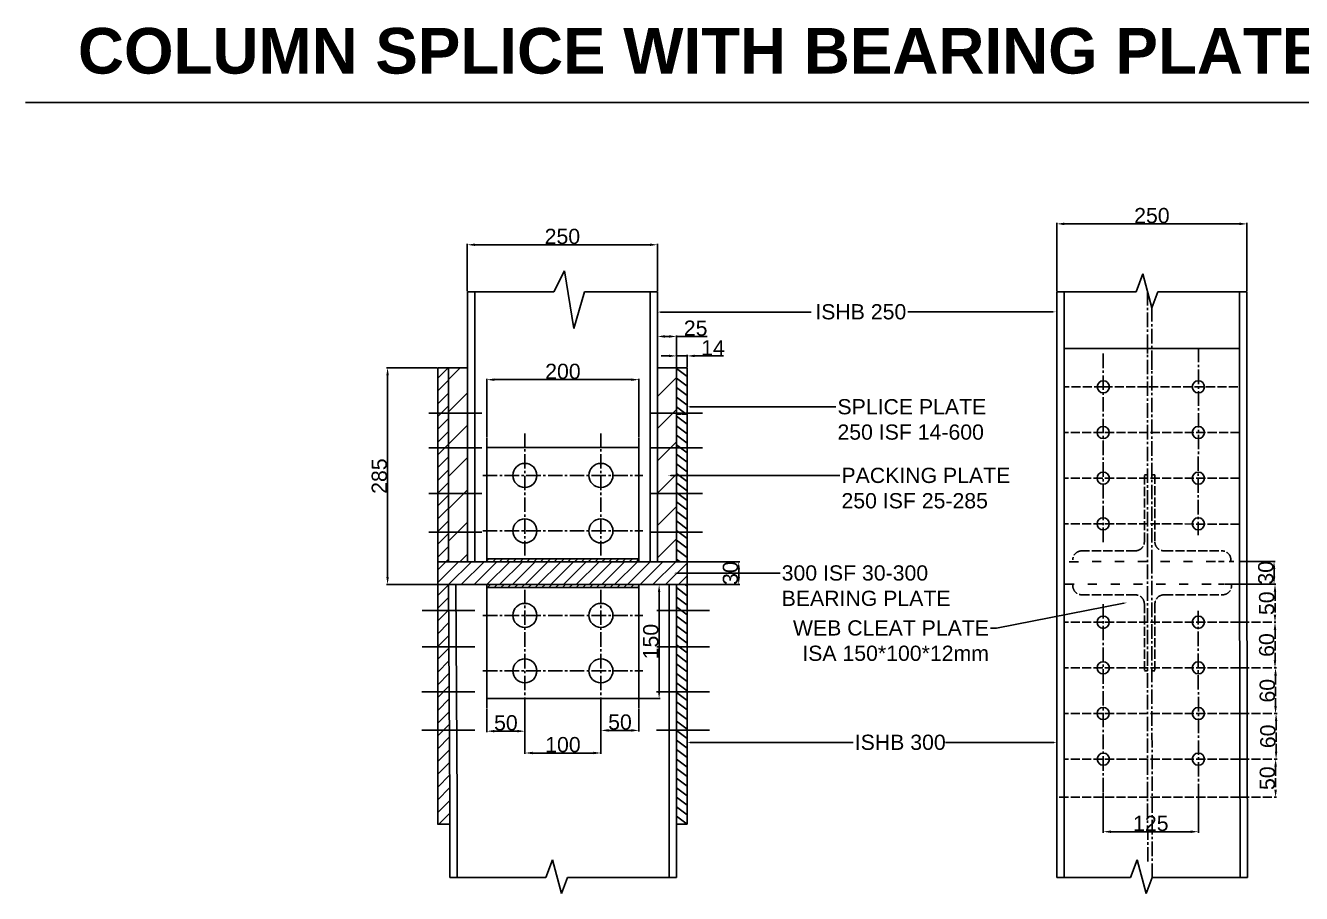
# Model space of a CAD drawing. Header units: millimetres. Extents: x 992 to 14246, y 907 to 4545.
# Drawn here: x 4747 to 6425, y 1603 to 2744 of the extents above; entities that cross this region are included whole.
import ezdxf
from ezdxf import colors
from ezdxf.entities.mleader import LeaderData, LeaderLine
from ezdxf.math import Vec2, Vec3

# ---------------------------------------------------------------- set-up
doc = ezdxf.new("R2010")
doc.units = ezdxf.units.MM
for name, pattern in [('ACAD_ISO02W100', [15, 12, -3]), ('ACAD_ISO03W100', [30, 12, -18]), ('CENTER2', [28.575, 19.05, -3.175, 3.175, -3.175])]:
    doc.linetypes.add(name, pattern=pattern)
doc.styles.get("Standard").update_dxf_attribs({"font": 'arial.ttf'})
doc.dimstyles.new('ISO-25', dxfattribs={"dimtxt": 20, "dimasz": 10, "dimexe": 1.25, "dimexo": 0.625, "dimtad": 1, "dimtxsty": 'Standard', "dimcen": 5, "dimadec": 0, "dimazin": 0, "dimtfac": 1, "dimtmove": 0, "dimatfit": 3, "dimfxl": 1, "dimarcsym": 0})
doc.dimstyles.get("Standard").update_dxf_attribs({"dimtxt": 0.18, "dimasz": 0.18, "dimexe": 0.18, "dimexo": 0.0625, "dimgap": 0.09, "dimtad": 0, "dimtih": 1, "dimtoh": 1, "dimdec": 4, "dimzin": 0, "dimdsep": 46, "dimtxsty": 'Standard', "dimcen": 0.09, "dimadec": 0, "dimazin": 0, "dimtfac": 1, "dimtdec": 4, "dimtofl": 0, "dimtmove": 0, "dimatfit": 3, "dimfxl": 1, "dimtolj": 1, "dimtzin": 0, "dimarcsym": 0})

# ---------------------------------------------------------------- blocks, each defined once
blk = doc.blocks.new('*D111')
at = {"color": 0, "lineweight": -2, "transparency": 16777216}
for p, q in [((5603.1, 2293.7), (5603.1, 2232.7)), ((5617.1, 2293.7), (5617.1, 2232.7)), ((5603.3, 2232.8), (5609.6, 2232.8)), ((5617, 2232.8), (5610.7, 2232.8))]:
    blk.add_line(p, q, dxfattribs=at)
at = {"color": 0, "transparency": 16777216}
for points in [[(5603.3, 2232.9), (5603.3, 2232.8), (5603.1, 2232.8)], [(5617, 2232.9), (5617, 2232.8), (5617.1, 2232.8)]]:
    blk.add_solid(points, dxfattribs=at)
at = {"layer": 'Defpoints', "color": 0, "transparency": 16777216}
for p in [(5603.1, 2293.8), (5617.1, 2293.8), (5617.1, 2232.8)]:
    blk.add_point(p, dxfattribs=at)
at = {"color": 0, "transparency": 16777216, "insert": (5610.1, 2232.8), "char_height": 0.18, "attachment_point": 5}
blk.add_mtext('\\A1;14.0000', dxfattribs=at)
blk = doc.blocks.new('*D112')
at = {"color": 0, "lineweight": -2, "transparency": 16777216}
for p, q in [((5353.8, 2202.9), (5353.8, 2279.3)), ((5363.8, 2278.1), (5543.8, 2278.1)), ((5553.8, 2202.9), (5553.8, 2279.3))]:
    blk.add_line(p, q, dxfattribs=at)
at = {"color": 0, "transparency": 16777216}
for points in [[(5363.8, 2279.7), (5363.8, 2276.4), (5353.8, 2278.1)], [(5543.8, 2279.7), (5543.8, 2276.4), (5553.8, 2278.1)]]:
    blk.add_solid(points, dxfattribs=at)
at = {"layer": 'Defpoints', "color": 0, "transparency": 16777216}
for p in [(5553.8, 2278.1), (5353.8, 2202.3), (5553.8, 2202.3)]:
    blk.add_point(p, dxfattribs=at)
at = {"color": 0, "transparency": 16777216, "insert": (5453.8, 2288.9), "char_height": 20, "attachment_point": 5}
blk.add_mtext('200', dxfattribs=at)
blk = doc.blocks.new('*D113')
at = {"color": 0, "lineweight": -2, "transparency": 16777216}
for p, q in [((5328.1, 2394.4), (5328.1, 2456.7)), ((5338.1, 2455.4), (5568.1, 2455.4)), ((5578.1, 2394.4), (5578.1, 2456.7))]:
    blk.add_line(p, q, dxfattribs=at)
at = {"color": 0, "transparency": 16777216}
for points in [[(5338.1, 2457.1), (5338.1, 2453.8), (5328.1, 2455.4)], [(5568.1, 2457.1), (5568.1, 2453.8), (5578.1, 2455.4)]]:
    blk.add_solid(points, dxfattribs=at)
at = {"layer": 'Defpoints', "color": 0, "transparency": 16777216}
for p in [(5578.1, 2455.4), (5328.1, 2393.8), (5578.1, 2393.8)]:
    blk.add_point(p, dxfattribs=at)
at = {"color": 0, "transparency": 16777216, "insert": (5453.1, 2466.3), "char_height": 20, "attachment_point": 5}
blk.add_mtext('250', dxfattribs=at)
blk = doc.blocks.new('*D114')
at = {"color": 0, "lineweight": -2, "transparency": 16777216}
for p, q in [((5578.1, 2294.4), (5578.1, 2336.1)), ((5588.1, 2334.9), (5593.1, 2334.9)), ((5603.1, 2294.4), (5603.1, 2336.1)), ((5603.1, 2334.9), (5643.5, 2334.9))]:
    blk.add_line(p, q, dxfattribs=at)
at = {"color": 0, "transparency": 16777216}
for points in [[(5588.1, 2336.6), (5588.1, 2333.2), (5578.1, 2334.9)], [(5593.1, 2336.6), (5593.1, 2333.2), (5603.1, 2334.9)]]:
    blk.add_solid(points, dxfattribs=at)
at = {"layer": 'Defpoints', "color": 0, "transparency": 16777216}
for p in [(5603.1, 2334.9), (5578.1, 2293.8), (5603.1, 2293.8)]:
    blk.add_point(p, dxfattribs=at)
at = {"color": 0, "transparency": 16777216, "insert": (5628.3, 2345.7), "char_height": 20, "attachment_point": 5}
blk.add_mtext('25', dxfattribs=at)
blk = doc.blocks.new('*D115')
at = {"color": 0, "lineweight": -2, "transparency": 16777216}
for p, q in [((5593.1, 2309.3), (5583.1, 2309.3)), ((5603.1, 2294.4), (5603.1, 2310.6)), ((5603.1, 2309.3), (5617.1, 2309.3)), ((5617.1, 2294.4), (5617.1, 2310.6)), ((5627.1, 2309.3), (5665.1, 2309.3))]:
    blk.add_line(p, q, dxfattribs=at)
at = {"color": 0, "transparency": 16777216}
for points in [[(5593.1, 2311), (5593.1, 2307.7), (5603.1, 2309.3)], [(5627.1, 2311), (5627.1, 2307.7), (5617.1, 2309.3)]]:
    blk.add_solid(points, dxfattribs=at)
at = {"layer": 'Defpoints', "color": 0, "transparency": 16777216}
for p in [(5617.1, 2309.3), (5603.1, 2293.8), (5617.1, 2293.8)]:
    blk.add_point(p, dxfattribs=at)
at = {"color": 0, "transparency": 16777216, "insert": (5651.1, 2320), "char_height": 20, "attachment_point": 5}
blk.add_mtext('14', dxfattribs=at)
blk = doc.blocks.new('*D116')
at = {"color": 0, "lineweight": -2, "transparency": 16777216}
for p, q in [((5288.5, 2293.8), (5222, 2293.8)), ((5223.2, 2283.8), (5223.2, 2018.8)), ((5288.5, 2008.8), (5222, 2008.8))]:
    blk.add_line(p, q, dxfattribs=at)
at = {"color": 0, "transparency": 16777216}
for points in [[(5221.6, 2283.8), (5224.9, 2283.8), (5223.2, 2293.8)], [(5221.6, 2018.8), (5224.9, 2018.8), (5223.2, 2008.8)]]:
    blk.add_solid(points, dxfattribs=at)
at = {"layer": 'Defpoints', "color": 0, "transparency": 16777216}
for p in [(5289.1, 2293.8), (5223.2, 2008.8), (5289.1, 2008.8)]:
    blk.add_point(p, dxfattribs=at)
at = {"color": 0, "transparency": 16777216, "insert": (5212.4, 2151.3), "char_height": 20, "attachment_point": 5, "rotation": 90}
blk.add_mtext('285', dxfattribs=at)
blk = doc.blocks.new('*D117')
at = {"color": 0, "lineweight": -2, "transparency": 16777216}
for p, q in [((5403.8, 1846), (5403.8, 1786.1)), ((5503.8, 1846), (5503.8, 1786.1)), ((5413.8, 1787.3), (5493.8, 1787.3))]:
    blk.add_line(p, q, dxfattribs=at)
at = {"color": 0, "transparency": 16777216}
for points in [[(5413.8, 1789), (5413.8, 1785.7), (5403.8, 1787.3)], [(5493.8, 1789), (5493.8, 1785.7), (5503.8, 1787.3)]]:
    blk.add_solid(points, dxfattribs=at)
at = {"layer": 'Defpoints', "color": 0, "transparency": 16777216}
for p in [(5403.8, 1846.6), (5503.8, 1846.6), (5503.8, 1787.3)]:
    blk.add_point(p, dxfattribs=at)
at = {"color": 0, "transparency": 16777216, "insert": (5453.8, 1798.2), "char_height": 20, "attachment_point": 5}
blk.add_mtext('100', dxfattribs=at)
blk = doc.blocks.new('*D118')
at = {"color": 0, "lineweight": -2, "transparency": 16777216}
for p, q in [((5503.8, 1846), (5503.8, 1815.8)), ((5553.8, 1846), (5553.8, 1815.8)), ((5513.8, 1817), (5543.8, 1817))]:
    blk.add_line(p, q, dxfattribs=at)
at = {"color": 0, "transparency": 16777216}
for points in [[(5513.8, 1818.7), (5513.8, 1815.4), (5503.8, 1817)], [(5543.8, 1818.7), (5543.8, 1815.4), (5553.8, 1817)]]:
    blk.add_solid(points, dxfattribs=at)
at = {"layer": 'Defpoints', "color": 0, "transparency": 16777216}
for p in [(5503.8, 1846.6), (5553.8, 1846.6), (5553.8, 1817)]:
    blk.add_point(p, dxfattribs=at)
at = {"color": 0, "transparency": 16777216, "insert": (5528.8, 1827.9), "char_height": 20, "attachment_point": 5}
blk.add_mtext('50', dxfattribs=at)
blk = doc.blocks.new('*D119')
at = {"color": 0, "lineweight": -2, "transparency": 16777216}
for p, q in [((5353.8, 1846), (5353.8, 1814.8)), ((5403.8, 1846), (5403.8, 1814.8)), ((5363.8, 1816), (5393.8, 1816))]:
    blk.add_line(p, q, dxfattribs=at)
at = {"color": 0, "transparency": 16777216}
for points in [[(5363.8, 1817.7), (5363.8, 1814.4), (5353.8, 1816)], [(5393.8, 1817.7), (5393.8, 1814.4), (5403.8, 1816)]]:
    blk.add_solid(points, dxfattribs=at)
at = {"layer": 'Defpoints', "color": 0, "transparency": 16777216}
for p in [(5353.8, 1846.6), (5403.8, 1846.6), (5403.8, 1816)]:
    blk.add_point(p, dxfattribs=at)
at = {"color": 0, "transparency": 16777216, "insert": (5378.8, 1826.9), "char_height": 20, "attachment_point": 5}
blk.add_mtext('50', dxfattribs=at)
blk = doc.blocks.new('*D120')
at = {"color": 0, "lineweight": -2, "transparency": 16777216}
for p, q in [((5617.8, 2038.8), (5686.2, 2038.8)), ((5684.9, 2028.8), (5684.9, 2018.8)), ((5617.8, 2008.8), (5686.2, 2008.8))]:
    blk.add_line(p, q, dxfattribs=at)
at = {"color": 0, "transparency": 16777216}
for points in [[(5683.3, 2028.8), (5686.6, 2028.8), (5684.9, 2038.8)], [(5683.3, 2018.8), (5686.6, 2018.8), (5684.9, 2008.8)]]:
    blk.add_solid(points, dxfattribs=at)
at = {"layer": 'Defpoints', "color": 0, "transparency": 16777216}
for p in [(5617.1, 2038.8), (5617.1, 2008.8), (5684.9, 2008.8)]:
    blk.add_point(p, dxfattribs=at)
at = {"color": 0, "transparency": 16777216, "insert": (5674.1, 2023.8), "char_height": 20, "attachment_point": 5, "rotation": 90}
blk.add_mtext('30', dxfattribs=at)
blk = doc.blocks.new('*D121')
at = {"color": 0, "lineweight": -2, "transparency": 16777216}
for p, q in [((5554.4, 2008.8), (5581.5, 2008.8)), ((5580.3, 1998.8), (5580.3, 1868.8)), ((5554.4, 1858.8), (5581.5, 1858.8))]:
    blk.add_line(p, q, dxfattribs=at)
at = {"color": 0, "transparency": 16777216}
for points in [[(5578.6, 1998.8), (5581.9, 1998.8), (5580.3, 2008.8)], [(5578.6, 1868.8), (5581.9, 1868.8), (5580.3, 1858.8)]]:
    blk.add_solid(points, dxfattribs=at)
at = {"layer": 'Defpoints', "color": 0, "transparency": 16777216}
for p in [(5553.8, 2008.8), (5553.8, 1858.8), (5580.3, 1858.8)]:
    blk.add_point(p, dxfattribs=at)
at = {"color": 0, "transparency": 16777216, "insert": (5569.4, 1933.8), "char_height": 20, "attachment_point": 5, "rotation": 90}
blk.add_mtext('150', dxfattribs=at)
blk = doc.blocks.new('*D123')
at = {"color": 0, "lineweight": -2, "transparency": 16777216}
for p, q in [((6344.1, 2039.2), (6390.1, 2039.2)), ((6388.8, 2019.2), (6388.8, 2029.2)), ((6324, 2009.2), (6390.1, 2009.2))]:
    blk.add_line(p, q, dxfattribs=at)
at = {"color": 0, "transparency": 16777216}
for points in [[(6387.1, 2029.2), (6390.5, 2029.2), (6388.8, 2039.2)], [(6387.1, 2019.2), (6390.5, 2019.2), (6388.8, 2009.2)]]:
    blk.add_solid(points, dxfattribs=at)
at = {"layer": 'Defpoints', "color": 0, "transparency": 16777216}
for p in [(6343.5, 2039.2), (6388.8, 2039.2), (6323.3, 2009.2)]:
    blk.add_point(p, dxfattribs=at)
at = {"color": 0, "transparency": 16777216, "insert": (6378, 2024.2), "char_height": 20, "attachment_point": 5, "rotation": 90}
blk.add_mtext('30', dxfattribs=at)
blk = doc.blocks.new('*U124')
at = {"color": 0, "linetype": 'CENTER2', "transparency": 16777216}
blk.add_line((0, -80.25), (0, 80.25), dxfattribs=at)
blk = doc.blocks.new('*U125')
at = {"color": 0, "linetype": 'CENTER2', "transparency": 16777216}
blk.add_line((0, -80.25), (0, 80.25), dxfattribs=at)
blk = doc.blocks.new('*U126')
at = {"color": 0, "linetype": 'CENTER2', "transparency": 16777216}
blk.add_line((-105.3, 0), (105.3, 0), dxfattribs=at)
blk = doc.blocks.new('*U127')
at = {"color": 0, "linetype": 'CENTER2', "transparency": 16777216}
blk.add_line((-105.3, 0), (105.3, 0), dxfattribs=at)
blk = doc.blocks.new('*U128')
at = {"color": 0, "linetype": 'CENTER2', "transparency": 16777216}
blk.add_line((0, -80.25), (0, 80.25), dxfattribs=at)
blk = doc.blocks.new('*U129')
at = {"color": 0, "linetype": 'CENTER2', "transparency": 16777216}
blk.add_line((0, -80.25), (0, 80.25), dxfattribs=at)
blk = doc.blocks.new('*U130')
at = {"color": 0, "linetype": 'CENTER2', "transparency": 16777216}
blk.add_line((-105.25, 0), (105.25, 0), dxfattribs=at)
blk = doc.blocks.new('*U131')
at = {"color": 0, "linetype": 'CENTER2', "transparency": 16777216}
blk.add_line((-105.25, 0), (105.25, 0), dxfattribs=at)
blk = doc.blocks.new('*U132')
at = {"color": 0, "linetype": 'CENTER2', "transparency": 16777216}
blk.add_line((0, -131), (0, 131), dxfattribs=at)
blk = doc.blocks.new('*U133')
at = {"color": 0, "linetype": 'CENTER2', "transparency": 16777216}
blk.add_line((-0.2, 211), (0.2, -207.8), dxfattribs=at)
blk = doc.blocks.new('*U134')
at = {"color": 0, "linetype": 'CENTER2', "transparency": 16777216}
blk.add_line((0, 29.7), (0, -53.5), dxfattribs=at)
blk = doc.blocks.new('*U135')
at = {"color": 0, "linetype": 'CENTER2', "transparency": 16777216}
blk.add_line((0, -131), (0, 131), dxfattribs=at)
blk = doc.blocks.new('*U136')
at = {"color": 0, "linetype": 'CENTER2', "transparency": 16777216}
blk.add_line((-0.2, 211), (0.2, -207.8), dxfattribs=at)
blk = doc.blocks.new('*U137')
at = {"color": 0, "linetype": 'CENTER2', "transparency": 16777216}
blk.add_line((0, 29.7), (0, -53.5), dxfattribs=at)
blk = doc.blocks.new('*D138')
at = {"color": 0, "linetype": 'ACAD_ISO02W100', "lineweight": -2, "transparency": 16777216}
for p, q in [((6344.1, 2009.2), (6391.3, 2009.2)), ((6390.1, 1999.2), (6390.1, 1969.2)), ((6344.1, 1959.2), (6391.3, 1959.2))]:
    blk.add_line(p, q, dxfattribs=at)
at = {"color": 0, "linetype": 'ACAD_ISO02W100', "transparency": 16777216}
for points in [[(6388.4, 1999.2), (6391.7, 1999.2), (6390.1, 2009.2)], [(6388.4, 1969.2), (6391.7, 1969.2), (6390.1, 1959.2)]]:
    blk.add_solid(points, dxfattribs=at)
at = {"layer": 'Defpoints', "color": 0, "linetype": 'ACAD_ISO02W100', "transparency": 16777216}
for p in [(6343.5, 2009.2), (6343.5, 1959.2), (6390.1, 1959.2)]:
    blk.add_point(p, dxfattribs=at)
at = {"color": 0, "linetype": 'ACAD_ISO02W100', "transparency": 16777216, "insert": (6379.2, 1984.2), "char_height": 20, "attachment_point": 5, "rotation": 90}
blk.add_mtext('50', dxfattribs=at)
blk = doc.blocks.new('*D139')
at = {"color": 0, "linetype": 'ACAD_ISO02W100', "lineweight": -2, "transparency": 16777216}
for p, q in [((6344.1, 1959.2), (6391.3, 1959.2)), ((6390.1, 1949.2), (6390.1, 1909.2)), ((6344.1, 1899.2), (6391.3, 1899.2))]:
    blk.add_line(p, q, dxfattribs=at)
at = {"color": 0, "linetype": 'ACAD_ISO02W100', "transparency": 16777216}
for points in [[(6388.4, 1949.2), (6391.7, 1949.2), (6390.1, 1959.2)], [(6388.4, 1909.2), (6391.7, 1909.2), (6390.1, 1899.2)]]:
    blk.add_solid(points, dxfattribs=at)
at = {"layer": 'Defpoints', "color": 0, "linetype": 'ACAD_ISO02W100', "transparency": 16777216}
for p in [(6343.5, 1959.2), (6343.5, 1899.2), (6390.1, 1899.2)]:
    blk.add_point(p, dxfattribs=at)
at = {"color": 0, "linetype": 'ACAD_ISO02W100', "transparency": 16777216, "insert": (6379.2, 1929.2), "char_height": 20, "attachment_point": 5, "rotation": 90}
blk.add_mtext('60', dxfattribs=at)
blk = doc.blocks.new('*D140')
at = {"color": 0, "linetype": 'ACAD_ISO02W100', "lineweight": -2, "transparency": 16777216}
for p, q in [((6344.1, 1899.2), (6392, 1899.2)), ((6390.8, 1889.2), (6390.8, 1849.2)), ((6344.1, 1839.2), (6392, 1839.2))]:
    blk.add_line(p, q, dxfattribs=at)
at = {"color": 0, "linetype": 'ACAD_ISO02W100', "transparency": 16777216}
for points in [[(6389.1, 1889.2), (6392.5, 1889.2), (6390.8, 1899.2)], [(6389.1, 1849.2), (6392.5, 1849.2), (6390.8, 1839.2)]]:
    blk.add_solid(points, dxfattribs=at)
at = {"layer": 'Defpoints', "color": 0, "linetype": 'ACAD_ISO02W100', "transparency": 16777216}
for p in [(6343.5, 1899.2), (6343.5, 1839.2), (6390.8, 1839.2)]:
    blk.add_point(p, dxfattribs=at)
at = {"color": 0, "linetype": 'ACAD_ISO02W100', "transparency": 16777216, "insert": (6380, 1869.2), "char_height": 20, "attachment_point": 5, "rotation": 90}
blk.add_mtext('60', dxfattribs=at)
blk = doc.blocks.new('*D141')
at = {"color": 0, "linetype": 'ACAD_ISO02W100', "lineweight": -2, "transparency": 16777216}
for p, q in [((6344.1, 1839.2), (6392.8, 1839.2)), ((6391.5, 1829.2), (6391.5, 1789.2)), ((6344.1, 1779.2), (6392.8, 1779.2))]:
    blk.add_line(p, q, dxfattribs=at)
at = {"color": 0, "linetype": 'ACAD_ISO02W100', "transparency": 16777216}
for points in [[(6389.9, 1829.2), (6393.2, 1829.2), (6391.5, 1839.2)], [(6389.9, 1789.2), (6393.2, 1789.2), (6391.5, 1779.2)]]:
    blk.add_solid(points, dxfattribs=at)
at = {"layer": 'Defpoints', "color": 0, "linetype": 'ACAD_ISO02W100', "transparency": 16777216}
for p in [(6343.5, 1839.2), (6343.5, 1779.2), (6391.5, 1779.2)]:
    blk.add_point(p, dxfattribs=at)
at = {"color": 0, "linetype": 'ACAD_ISO02W100', "transparency": 16777216, "insert": (6380.7, 1809.2), "char_height": 20, "attachment_point": 5, "rotation": 90}
blk.add_mtext('60', dxfattribs=at)
blk = doc.blocks.new('*D142')
at = {"color": 0, "linetype": 'ACAD_ISO02W100', "lineweight": -2, "transparency": 16777216}
for p, q in [((6344.1, 1779.2), (6392.1, 1779.2)), ((6390.9, 1769.2), (6390.9, 1739.2)), ((6344.1, 1729.2), (6392.1, 1729.2))]:
    blk.add_line(p, q, dxfattribs=at)
at = {"color": 0, "linetype": 'ACAD_ISO02W100', "transparency": 16777216}
for points in [[(6389.2, 1769.2), (6392.6, 1769.2), (6390.9, 1779.2)], [(6389.2, 1739.2), (6392.6, 1739.2), (6390.9, 1729.2)]]:
    blk.add_solid(points, dxfattribs=at)
at = {"layer": 'Defpoints', "color": 0, "linetype": 'ACAD_ISO02W100', "transparency": 16777216}
for p in [(6343.5, 1779.2), (6343.5, 1729.2), (6390.9, 1729.2)]:
    blk.add_point(p, dxfattribs=at)
at = {"color": 0, "linetype": 'ACAD_ISO02W100', "transparency": 16777216, "insert": (6380.1, 1754.2), "char_height": 20, "attachment_point": 5, "rotation": 90}
blk.add_mtext('50', dxfattribs=at)
blk = doc.blocks.new('*U143')
at = {"color": 0, "linetype": 'CENTER2', "transparency": 16777216}
blk.add_line((-0.1, 140.3), (0, -107.7), dxfattribs=at)
blk = doc.blocks.new('*U144')
at = {"color": 0, "linetype": 'CENTER2', "transparency": 16777216}
blk.add_line((0.1, -123.2), (-0.1, 123.2), dxfattribs=at)
blk = doc.blocks.new('*D145')
at = {"color": 0, "lineweight": -2, "transparency": 16777216}
for p, q in [((6164.3, 1734.5), (6164.3, 1682.6)), ((6289.3, 1734.5), (6289.3, 1682.6)), ((6174.3, 1683.9), (6279.3, 1683.9))]:
    blk.add_line(p, q, dxfattribs=at)
at = {"color": 0, "transparency": 16777216}
for points in [[(6174.3, 1685.5), (6174.3, 1682.2), (6164.3, 1683.9)], [(6279.3, 1685.5), (6279.3, 1682.2), (6289.3, 1683.9)]]:
    blk.add_solid(points, dxfattribs=at)
at = {"layer": 'Defpoints', "color": 0, "transparency": 16777216}
for p in [(6164.3, 1735.1), (6289.3, 1735.1), (6289.3, 1683.9)]:
    blk.add_point(p, dxfattribs=at)
at = {"color": 0, "transparency": 16777216, "insert": (6226.8, 1694.7), "char_height": 20, "attachment_point": 5}
blk.add_mtext('125', dxfattribs=at)
blk = doc.blocks.new('*U146')
at = {"color": 0, "linetype": 'CENTER2', "transparency": 16777216}
blk.add_line((-0.1, -140.3), (0, 107.7), dxfattribs=at)
blk = doc.blocks.new('*U147')
at = {"color": 0, "linetype": 'CENTER2', "transparency": 16777216}
blk.add_line((0.1, 123.2), (-0.1, -123.2), dxfattribs=at)
blk = doc.blocks.new('*D151')
at = {"color": 0, "lineweight": -2, "transparency": 16777216}
for p, q in [((6103.2, 2394.4), (6103.2, 2484.1)), ((6353.2, 2394.3), (6353.2, 2484.1)), ((6113.2, 2482.9), (6343.2, 2482.9))]:
    blk.add_line(p, q, dxfattribs=at)
at = {"color": 0, "transparency": 16777216}
for points in [[(6113.2, 2484.6), (6113.2, 2481.2), (6103.2, 2482.9)], [(6343.2, 2484.6), (6343.2, 2481.2), (6353.2, 2482.9)]]:
    blk.add_solid(points, dxfattribs=at)
at = {"layer": 'Defpoints', "color": 0, "transparency": 16777216}
for p in [(6353.2, 2482.9), (6103.2, 2393.8), (6353.2, 2393.7)]:
    blk.add_point(p, dxfattribs=at)
at = {"color": 0, "transparency": 16777216, "insert": (6228.2, 2493.7), "char_height": 20, "attachment_point": 5}
blk.add_mtext('250', dxfattribs=at)

msp = doc.modelspace()

# ---------------------------------------------------------------- hatches: boundary and pattern name
h = msp.add_hatch()
h.set_pattern_fill('ANSI31', color=256, scale=95)
h.set_pattern_definition([(45, (-1275.279, 451.447), (-8.396893, 8.396893), [])])
h.paths.add_polyline_path([(5303.14401, 2293.76969), (5289.14401, 2293.76969), (5289.14401, 2038.76969), (5303.14401, 2038.76969)])
h.paths.add_polyline_path([(5303.14401, 2038.76969), (5289.14401, 2038.76969), (5289.14401, 2008.76969), (5303.14401, 2008.76969)])
h.paths.add_polyline_path([(5303.14401, 2008.76969), (5289.14401, 2008.76969), (5289.14401, 1693.77248), (5305.14401, 1693.77248)])
h.paths.add_polyline_path([(5603.14401, 2038.76969), (5303.14401, 2038.76969), (5303.14401, 2008.76969), (5328.14401, 2008.76969), (5603.14401, 2008.76969)])
h.paths.add_polyline_path([(5617.14401, 2038.76969), (5603.14401, 2038.76969), (5603.14401, 2008.76969), (5617.14401, 2008.76969)])
h = msp.add_hatch()
h.set_pattern_fill('ANSI31', color=256, scale=240)
h.set_pattern_definition([(45, (-1275.28, 451.447), (-21.2132, 21.2132), [])])
h.paths.add_polyline_path([(5328.14401, 2293.76969), (5303.14401, 2293.76969), (5303.14401, 2038.76969), (5328.14401, 2038.76969)])
h.paths.add_polyline_path([(5578.14401, 2038.76969), (5603.14401, 2038.76969), (5603.14401, 2293.76969), (5578.14401, 2293.76969)])
h = msp.add_hatch()
h.set_pattern_fill('ANSI31', color=256, scale=80, angle=98)
h.set_pattern_definition([(143, (-1275.279, 451.447), (-6.01815, -7.986355), [])])
h.paths.add_polyline_path([(5603.14401, 2038.76969), (5617.14401, 2038.76969), (5617.14401, 2293.76969), (5603.14401, 2293.76969)])
h.paths.add_polyline_path([(5617.14401, 2008.76969), (5603.14401, 2008.76969), (5603.14401, 1693.76969), (5617.14401, 1693.76969)])
h = msp.add_hatch()
h.set_pattern_fill('ANSI31', color=256, scale=2)
h.paths.add_polyline_path([(5553.76613, 2042.76949), (5353.76613, 2042.76949), (5353.76613, 2038.76969), (5553.76613, 2038.76969)])
h.paths.add_polyline_path([(5553.76613, 2008.76969), (5353.76613, 2008.76969), (5353.76613, 2004.76969), (5553.76613, 2004.76969)])

# ---------------------------------------------------------------- linework, layer by layer
for p, q in [((4747.16846, 2642.62157), (6506.04248, 2642.62157)), ((5441.69739, 2393.76969), (5455.96045, 2421.14303)), ((5455.96045, 2421.14303), (5467.92569, 2345.27098)), ((6207.63732, 2393.76857), (6216.40079, 2417.0612)), ((6216.40079, 2417.0612), (6228.08312, 2372.69809)), ((5328.14401, 2293.76969), (5328.14401, 2393.76969)), ((5328.14401, 2393.76969), (5441.69739, 2393.76969)), ((5337.84401, 2293.76969), (5337.84401, 2393.76969)), ((5467.92569, 2345.27098), (5482.19566, 2393.76969)), ((5482.19566, 2393.76969), (5578.14401, 2393.76969)), ((5568.44401, 2393.76969), (5568.44401, 2293.76969)), ((5578.14401, 2393.76969), (5578.14401, 2293.76969)), ((6103.15214, 2293.76969), (6103.15214, 2393.76969)), ((6103.15214, 2393.76969), (6207.63775, 2393.76969)), ((6112.85214, 2293.76969), (6112.85214, 2393.76969)), ((6228.08312, 2372.69809), (6235.91621, 2393.51785)), ((6256.3436, 2393.51785), (6235.91621, 2393.51785)), ((6256.3436, 2393.51785), (6353.15214, 2393.68584)), ((6343.45214, 2293.76969), (6343.27764, 2393.66859)), ((6353.15214, 2393.68584), (6353.15214, 2293.76969)), ((6343.50382, 2319.06489), (6112.85214, 2319.06489)), ((5289.14401, 2008.76969), (5289.14401, 2293.76969)), ((5289.14401, 2293.76969), (5303.14401, 2293.76969)), ((5303.14401, 2293.76969), (5303.14401, 2038.76969)), ((5328.14401, 2293.76969), (5303.14401, 2293.76969)), ((5303.14401, 2293.76969), (5328.14401, 2293.76969)), ((5328.14401, 2038.76969), (5328.14401, 2293.76969)), ((5337.84401, 2038.76969), (5337.84401, 2293.76969)), ((5568.44401, 2293.76969), (5568.44401, 2038.76969)), ((5578.14401, 2293.76969), (5603.14401, 2293.76969)), ((5617.14401, 2293.76969), (5578.14401, 2293.76969)), ((5578.14401, 2293.76969), (5578.14401, 2038.76969)), ((5603.14401, 2293.76969), (5603.14401, 2038.76969)), ((5617.14401, 2038.76969), (5617.14401, 2293.76969)), ((6103.15214, 2038.76969), (6103.15214, 2293.76969)), ((6112.85214, 2038.76969), (6112.85214, 2293.76969)), ((6343.45214, 2293.76969), (6343.45214, 2038.76969)), ((6353.15214, 2293.76969), (6353.15214, 2038.76969)), ((5353.76613, 2202.27946), (5353.76613, 2177.27946)), ((5353.76613, 2202.27946), (5353.76613, 2152.27946)), ((5353.76613, 2052.27946), (5353.76613, 2202.27946)), ((5553.76613, 2202.27946), (5553.76613, 2052.27946)), ((5353.76613, 2188.76969), (5553.76613, 2188.76969)), ((5353.76613, 2052.27946), (5353.76613, 2038.76969)), ((5553.76613, 2052.27946), (5553.76613, 2038.76969)), ((5617.14401, 2038.76969), (5289.14401, 2038.76969)), ((5289.14401, 2038.76969), (5289.14401, 2008.76969)), ((5353.76613, 2038.76969), (5353.72697, 2042.76949)), ((5353.72697, 2042.76949), (5553.76613, 2042.76949)), ((5553.76613, 2042.76949), (5553.76613, 2038.76969)), ((5603.14401, 2038.76969), (5617.14401, 2038.76969)), ((5617.14401, 2038.76969), (5617.14401, 2008.76969)), ((6103.15214, 2038.76969), (6103.15214, 1623.76969)), ((6112.85214, 2038.76969), (6112.85214, 1623.76969)), ((6323.29592, 2039.18954), (6315.80888, 2039.17637)), ((6343.45214, 2038.76969), (6344.17718, 1623.71034)), ((6353.15214, 2038.76969), (6353.87715, 1623.72728)), ((5289.14401, 2008.76969), (5617.14401, 2008.76969)), ((5289.14401, 2008.76969), (5289.14401, 1693.77248)), ((5303.14401, 2008.76969), (5328.14401, 2008.76969)), ((5305.14401, 1723.76969), (5303.14401, 2008.76969)), ((5303.14401, 2008.76969), (5328.14401, 2008.76969)), ((5314.84377, 1723.83775), (5312.84377, 2008.83775)), ((5353.76613, 1996.59622), (5353.76613, 2008.76969)), ((5353.76613, 2008.76969), (5353.76613, 2004.76969)), ((5353.76613, 2004.76969), (5553.76613, 2004.76969)), ((5353.76613, 1846.59622), (5353.76613, 1996.59622)), ((5553.76613, 1996.59622), (5553.76613, 2008.76969)), ((5553.76613, 2004.76969), (5553.76613, 2008.76969)), ((5553.76613, 1996.59622), (5553.76613, 1846.59622)), ((5593.44401, 1723.76969), (5593.44401, 2008.76969)), ((5603.14401, 1723.76969), (5603.14401, 2008.76969)), ((5603.14401, 2008.76969), (5617.14401, 2008.76969)), ((5617.14401, 2008.76969), (5617.14401, 1693.76969)), ((6315.86128, 2009.17646), (6323.34759, 2009.18954)), ((6332.99516, 2009.20639), (6333.04757, 2009.20648)), ((6333.23972, 1899.20639), (6333.24769, 1899.20639)), ((5553.76613, 1858.76969), (5353.76613, 1858.76969)), ((5305.14401, 1723.76969), (5305.14401, 1623.76969)), ((5314.84401, 1723.76969), (5314.84401, 1623.76969)), ((5593.44401, 1623.76969), (5593.44401, 1723.76969)), ((5603.14401, 1623.76969), (5603.14401, 1723.76969)), ((5288.73448, 1693.77248), (5304.73448, 1693.77248)), ((5617.14401, 1693.76969), (5603.14401, 1693.76969)), ((5431.33993, 1623.76969), (5440.1034, 1647.06232)), ((5440.1034, 1647.06232), (5451.78573, 1602.69921)), ((6200.23588, 1623.73898), (6208.99935, 1647.03162)), ((6208.99935, 1647.03162), (6220.68168, 1602.6685)), ((5305.14401, 1623.76969), (5431.33993, 1623.76969)), ((5451.78573, 1602.69921), (5459.61882, 1623.51897)), ((5459.61882, 1623.51897), (5603.14401, 1623.76969)), ((6103.15214, 1623.76969), (6200.24744, 1623.76969)), ((6220.68168, 1602.6685), (6228.51477, 1623.48827)), ((6228.51477, 1623.48827), (6247.87414, 1623.51897)), ((6247.87414, 1623.51897), (6353.87722, 1623.6871))]:
    msp.add_line(p, q)
at = {"linetype": 'ACAD_ISO02W100'}
for p, q in [((6164.32456, 2268.57896), (6112.85214, 2268.57896)), ((6164.32456, 2268.57896), (6343.45214, 2268.57896)), ((6343.50382, 2208.57896), (6112.85214, 2208.57896)), ((6343.50382, 2148.57896), (6112.85214, 2148.57896)), ((6218.31167, 2065.08258), (6218.31167, 2153.08258)), ((6218.31167, 2153.08258), (6222.31167, 2153.08258)), ((6228.15214, 2153.08258), (6232.15214, 2153.08258)), ((6232.15214, 2153.08258), (6232.15214, 2065.08258)), ((6343.45214, 2088.28376), (6112.85214, 2088.57896)), ((6206.31167, 2053.08258), (6136.17664, 2053.08258)), ((6244.15214, 2053.08258), (6320.15214, 2053.08258)), ((6332.15214, 2041.08258), (6332.15214, 2039.16975)), ((6112.85214, 2009.17646), (6112.85214, 2005.17646)), ((6112.85214, 2009.17646), (6112.85214, 1995.17646)), ((6124.19006, 2007.26364), (6124.19006, 2009.17646)), ((6332.99516, 2009.20639), (6332.99516, 2007.26364)), ((6206.31167, 1995.26364), (6136.19006, 1995.26364)), ((6218.31167, 1983.26364), (6218.31167, 1895.26364)), ((6232.19006, 1983.26364), (6232.19006, 1895.26726)), ((6244.19006, 1995.26364), (6320.99516, 1995.26364)), ((6343.50382, 1959.18954), (6112.85214, 1959.18954)), ((6343.50382, 1899.18954), (6112.85214, 1899.18954)), ((6218.31167, 1895.26364), (6222.4556, 1895.26726)), ((6232.19006, 1895.26726), (6228.2774, 1895.26384)), ((6343.50382, 1839.18954), (6112.85214, 1839.18954)), ((6343.50382, 1779.18954), (6112.85214, 1779.18954)), ((6343.50382, 1729.18954), (6103.15214, 1729.18954))]:
    msp.add_line(p, q, dxfattribs=at)
at = {"lineweight": 25}
for p, q in [((5347.07718, 2234.10555), (5277.65304, 2234.10555)), ((5637.32831, 2234.10555), (5567.90417, 2234.10555)), ((5347.07718, 2188.45673), (5277.65304, 2188.45673)), ((5637.32831, 2188.45673), (5567.90417, 2188.45673)), ((5347.07718, 2128.25705), (5277.65304, 2128.25705)), ((5637.32831, 2128.25705), (5567.90417, 2128.25705)), ((5347.07718, 2077.74615), (5277.65304, 2077.74615)), ((5637.32831, 2077.74615), (5567.90417, 2077.74615)), ((5338.07937, 1974.49545), (5268.65523, 1974.49545)), ((5646.53779, 1974.49545), (5577.11365, 1974.49545)), ((5338.07937, 1926.81755), (5268.65523, 1926.81755)), ((5646.53779, 1926.81755), (5577.11365, 1926.81755)), ((5337.86511, 1867.87082), (5268.44097, 1867.87082)), ((5646.32353, 1867.87082), (5576.89939, 1867.87082)), ((5337.86511, 1817.48964), (5268.44097, 1817.48964)), ((5646.32353, 1817.48964), (5576.89939, 1817.48964))]:
    msp.add_line(p, q, dxfattribs=at)
at = {"linetype": 'ACAD_ISO03W100'}
for p, q in [((6119.65171, 2038.79851), (6335.9651, 2039.17637)), ((6336.0175, 2009.17646), (6112.85214, 2009.17646))]:
    msp.add_line(p, q, dxfattribs=at)
for centre, radius in [((6164.32456, 2268.57896), 8), ((6289.32131, 2268.57896), 8), ((6164.24595, 2208.57896), 8), ((6289.29511, 2208.57896), 8), ((5403.76613, 2152.26964), 15.77432), ((5503.76613, 2152.26964), 15.77432), ((6164.27215, 2148.57896), 8), ((6289.2689, 2148.57896), 8), ((5403.76613, 2079.26954), 15.77432), ((5503.76613, 2079.26954), 15.77432), ((6164.24595, 2088.57896), 8), ((6289.2427, 2088.57896), 8), ((5403.76613, 1968.26969), 15.77432), ((5503.76613, 1968.26969), 15.77432), ((6164.24595, 1959.18954), 8), ((6289.2427, 1959.18954), 8), ((5403.76613, 1895.26969), 15.77432), ((5503.76613, 1895.26969), 15.77432), ((6164.27215, 1899.18954), 8), ((6289.2689, 1899.18954), 8), ((6164.24595, 1839.18954), 8), ((6289.29511, 1839.18954), 8), ((6164.32456, 1779.18954), 8), ((6289.32131, 1779.18954), 8)]:
    msp.add_circle(centre, radius)
at = {"linetype": 'ACAD_ISO02W100'}
for centre, start, end in [((6206.31167, 2065.08258), 270, 0), ((6244.15214, 2065.08258), 180, 270), ((6136.17664, 2041.08258), 90, 180), ((6320.15214, 2041.08258), 0, 90), ((6136.19006, 2007.26364), 180, 270), ((6320.99516, 2007.26364), 270, 0), ((6206.31167, 1983.26364), 0, 90), ((6244.19006, 1983.26364), 90, 180)]:
    msp.add_arc(centre, 12, start, end, dxfattribs=at)

# ---------------------------------------------------------------- block references
at = {"linetype": 'CENTER2'}
for name, p in [('*U137', (6222.26793, 2365.13571)), ('*U134', (6228.10841, 2343.74441)), ('*U135', (6222.31167, 2187.66098)), ('*U147', (6289.28996, 2196.79776)), ('*U146', (6164.29679, 2204.99746)), ('*U132', (6228.15214, 2166.26969)), ('*U124', (5403.76613, 2127.27946)), ('*U125', (5503.76613, 2127.27946)), ('*U126', (5453.76124, 2152.26964)), ('*U127', (5453.75145, 2079.26954)), ('*U136', (6222.49283, 1852.64614)), ('*U133', (6228.3333, 1831.25485)), ('*U128', (5403.76613, 1921.59622)), ('*U129', (5503.76613, 1921.59622)), ('*U143', (6164.29679, 1842.77104)), ('*U130', (5453.76613, 1968.26969)), ('*U144', (6289.28996, 1850.97074)), ('*U131', (5453.76613, 1895.26969))]:
    msp.add_blockref(name, p, dxfattribs=at)

# ---------------------------------------------------------------- texts
at = {"insert": (4816.08541, 2740.44205), "char_height": 60, "attachment_point": 1}
msp.add_mtext_dynamic_manual_height_columns('{\\fArial|b1|i0|c0|p34;COLUMN SPLICE WITH BEARING PLATE (having different section)}', width=2789.3986879, gutter_width=12.5, heights=[0], dxfattribs=at)

# ---------------------------------------------------------------- dimensions: what is measured, and where the dimension line sits
for base, p1, p2, dimstyle, picture, middle in [((6353.15214, 2482.88553), (6103.15214, 2393.76969), (6353.15214, 2393.68584), 'ISO-25', '*D151', (6228.15214, 2493.72199)), ((5578.14401, 2455.42994), (5328.14401, 2393.76969), (5578.14401, 2393.76969), 'ISO-25', '*D113', (5453.14401, 2466.2664)), ((5603.14401, 2334.89682), (5578.14401, 2293.76969), (5603.14401, 2293.76969), 'ISO-25', '*D114', (5628.33927, 2345.73328)), ((5617.14401, 2309.32909), (5603.14401, 2293.76969), (5617.14401, 2293.76969), 'ISO-25', '*D115', (5651.11144, 2319.99501)), ((5553.76613, 2278.05866), (5353.76613, 2202.27946), (5553.76613, 2202.27946), 'ISO-25', '*D112', (5453.76613, 2288.89512)), ((5617.14401, 2232.83474), (5603.14401, 2293.76969), (5617.14401, 2293.76969), 'Standard', '*D111', (5610.14401, 2232.83474)), ((5403.76613, 1816.02957), (5353.76613, 1846.59622), (5403.76613, 1846.59622), 'ISO-25', '*D119', (5378.76613, 1826.86603)), ((5503.76613, 1787.34443), (5403.76613, 1846.58971), (5503.76613, 1846.59622), 'ISO-25', '*D117', (5453.76613, 1798.18089)), ((5553.76613, 1817.01959), (5503.76613, 1846.59622), (5553.76613, 1846.59622), 'ISO-25', '*D118', (5528.76613, 1827.85605)), ((6289.34055, 1683.85906), (6164.34382, 1735.0789), (6289.34055, 1735.13348), 'ISO-25', '*D145', (6226.84218, 1694.69552))]:
    dim = msp.add_linear_dim(base=base, p1=p1, p2=p2, dimstyle=dimstyle)
    dim.commit()
    dim.dimension.update_dxf_attribs({"geometry": picture, "text_midpoint": middle})
for base, p1, p2, picture, middle in [((5223.22478, 2008.76969), (5289.14401, 2293.76969), (5289.14401, 2008.76969), '*D116', (5212.38832, 2151.26969)), ((5684.9426, 2008.76969), (5617.14401, 2038.76969), (5617.14401, 2008.76969), '*D120', (5674.09931, 2023.76969)), ((6388.80245, 2039.18954), (6323.34759, 2009.18954), (6343.50382, 2039.18954), '*D123', (6377.95917, 2024.18954)), ((5580.27966, 1858.76969), (5553.76613, 2008.76969), (5553.76613, 1858.76969), '*D121', (5569.4432, 1933.76969))]:
    dim = msp.add_linear_dim(base=base, p1=p1, p2=p2, angle=90, dimstyle='ISO-25')
    dim.commit()
    dim.dimension.update_dxf_attribs({"geometry": picture, "text_midpoint": middle})
at = {"linetype": 'ACAD_ISO02W100'}
for base, p1, p2, picture, middle in [((6390.07232, 1959.18954), (6343.50382, 2009.18954), (6343.50382, 1959.18954), '*D138', (6379.23586, 1984.18954)), ((6390.07232, 1899.18954), (6343.50382, 1959.18954), (6343.50382, 1899.18954), '*D139', (6379.23586, 1929.18954)), ((6390.79741, 1839.18954), (6343.50382, 1899.18954), (6343.50382, 1839.18954), '*D140', (6379.96096, 1869.18954)), ((6391.52523, 1779.18954), (6343.50382, 1839.18954), (6343.50382, 1779.18954), '*D141', (6380.68877, 1809.18954)), ((6390.89965, 1729.18954), (6343.50382, 1779.18954), (6343.50382, 1729.18954), '*D142', (6380.06319, 1754.18954))]:
    dim = msp.add_linear_dim(base=base, p1=p1, p2=p2, angle=90, dimstyle='ISO-25', dxfattribs=at)
    dim.commit()
    dim.dimension.update_dxf_attribs({"geometry": picture, "text_midpoint": middle})

# ---------------------------------------------------------------- leaders
ml = msp.add_multileader_mtext('Standard')
ml.set_content('', color=256)
ml.set_leader_properties()
ml.build(insert=Vec2(0, 0))
ctx = ml.context
ctx.base_point, ctx.plane_origin = Vec3(5780.05179, 2366.96848), Vec3(5656.83996, 2366.96848)
notes = []
notes.append((ctx, [(0, (1, 1, 0), (5707.33733, 2366.96848), (1, 0), 72.71446, [(0, [(5578.14401, 2366.96848)], 0, [])])]))
ctx.mtext.insert, ctx.mtext.flow_direction = Vec3(5782.05179, 2368.96848), 5
ml = msp.add_multileader_mtext('Standard')
ml.set_content('ISHB 250', color=256)
ml.set_leader_properties()
ml.build(insert=Vec2(0, 0))
ctx = ml.context
ctx.base_point, ctx.char_height, ctx.plane_origin = Vec3(5787.60835, 2367.19952), 20, Vec3(6102.08403, 2367.19952)
ctx.text_align_type = 2
notes.append((ctx, [(0, (1, 1, 0), (5915.25637, 2367.19952), (-1, 0), 8, [(0, [(6102.08403, 2367.19952)], 0, [])])]))
ctx.mtext.insert, ctx.mtext.alignment, ctx.mtext.flow_direction = Vec3(5905.25637, 2377.37005), 3, 5
ml = msp.add_multileader_mtext('Standard')
ml.set_content('SPLICE PLATE\\P250 ISF 14-600', color=256)
ml.set_leader_properties()
ml.build(insert=Vec2(0, 0))
ctx = ml.context
ctx.base_point, ctx.char_height, ctx.plane_origin = Vec3(5812.74112, 2242.37684), 20, Vec3(5688.83996, 2242.37684)
notes.append((ctx, [(0, (1, 1, 0), (5804.74112, 2242.37684), (1, 0), 8, [(0, [(5616.96401, 2242.37684)], 0, [])])]))
ctx.mtext.insert, ctx.mtext.flow_direction = Vec3(5814.74112, 2252.54737), 5
ml = msp.add_multileader_mtext('Standard')
ml.set_content('PACKING PLATE\\P250 ISF 25-285', color=256)
ml.set_leader_properties()
ml.build(insert=Vec2(0, 0))
ctx = ml.context
ctx.base_point, ctx.char_height, ctx.plane_origin = Vec3(5818.03329, 2152.11872), 20, Vec3(5656.83996, 2152.11872)
notes.append((ctx, [(0, (1, 1, 0), (5810.03329, 2152.11872), (1, 0), 8, [(0, [(5591.84538, 2152.11872)], 0, [])])]))
ctx.mtext.insert, ctx.mtext.flow_direction = Vec3(5820.03329, 2162.28925), 5
ml = msp.add_multileader_mtext('Standard')
ml.set_content('300 ISF 30-300\\PBEARING PLATE', color=256)
ml.set_leader_properties()
ml.build(insert=Vec2(0, 0))
ctx = ml.context
ctx.base_point, ctx.char_height, ctx.plane_origin = Vec3(5739.4123, 2023.85425), 20, Vec3(5599.36604, 2023.85425)
notes.append((ctx, [(0, (1, 1, 0), (5731.4123, 2023.85425), (1, 0), 8, [(0, [(5599.36604, 2023.85425)], 0, [])])]))
ctx.mtext.insert, ctx.mtext.width, ctx.mtext.flow_direction = Vec3(5741.4123, 2034.02478), 235.8671883, 5
ml = msp.add_multileader_mtext('Standard')
ml.set_content('WEB CLEAT PLATE\\PISA 150*100*12mm', color=256)
ml.set_leader_properties()
ml.build(insert=Vec2(0, 0))
ctx = ml.context
ctx.base_point, ctx.char_height, ctx.plane_origin = Vec3(5756.03087, 1951.59481), 20, Vec3(6195.38245, 1984.93076)
ctx.text_align_type = 2
notes.append((ctx, [(0, (1, 1, 0), (6023.92445, 1951.59481), (-1, 0), 8, [(0, [(6195.38245, 1984.93076)], 0, [])])]))
ctx.mtext.insert, ctx.mtext.alignment, ctx.mtext.flow_direction = Vec3(6013.92445, 1961.76534), 3, 5
ml = msp.add_multileader_mtext('Standard')
ml.set_content('ISHB 300', color=256)
ml.set_leader_properties()
ml.build(insert=Vec2(0, 0))
ctx = ml.context
ctx.base_point, ctx.char_height, ctx.plane_origin = Vec3(5835.53283, 1801.23852), 20, Vec3(5677.54944, 1801.23852)
notes.append((ctx, [(0, (1, 1, 0), (5827.53283, 1801.23852), (1, 0), 8, [(0, [(5617.14401, 1801.23852)], 0, [])])]))
ctx.mtext.insert, ctx.mtext.flow_direction = Vec3(5837.53283, 1811.41588), 5
ml = msp.add_multileader_mtext('Standard')
ml.set_content('', color=256)
ml.set_leader_properties()
ml.build(insert=Vec2(0, 0))
ctx = ml.context
ctx.base_point, ctx.plane_origin = Vec3(5952.7173, 1801.23852), Vec3(6077.08403, 1801.23852)
ctx.text_align_type = 2
notes.append((ctx, [(0, (1, 1, 0), (5964.7173, 1801.23852), (-1, 0), 8, [(0, [(6103.15214, 1801.23852)], 0, [])])]))
ctx.mtext.insert, ctx.mtext.alignment, ctx.mtext.flow_direction = Vec3(5954.7173, 1803.23852), 3, 5
for ctx, leaders in notes:
    for number, flags, end, landing, length, lines in leaders:
        leader = LeaderData()
        leader.index, (leader.has_last_leader_line, leader.has_dogleg_vector, leader.attachment_direction) = number, flags
        leader.last_leader_point, leader.dogleg_vector, leader.dogleg_length = Vec3(end), Vec3(landing), length
        for number, points, colour, breaks in lines:
            line = LeaderLine()
            line.index, line.vertices, line.color, line.breaks = number, Vec3.list(points), colors.encode_raw_color(colour), breaks
            leader.lines.append(line)
        ctx.leaders.append(leader)

doc.saveas('drawing.dxf')
